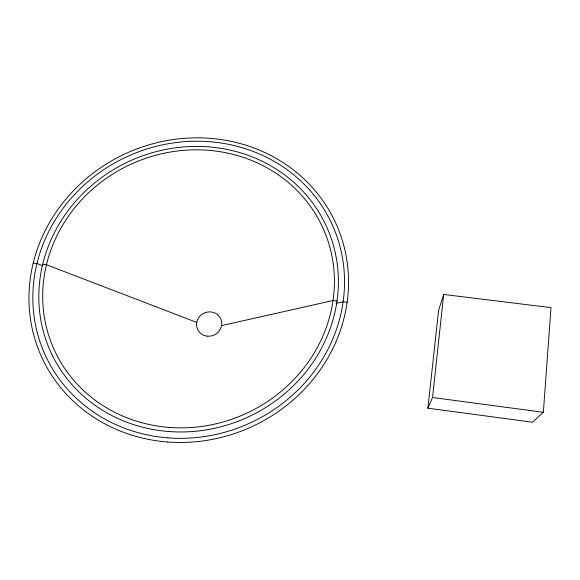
<?xml version="1.0" encoding="UTF-8"?>
<svg xmlns="http://www.w3.org/2000/svg" width="580" height="580" viewBox="0 0 580 580"><rect width="100%" height="100%" fill="white"/><g stroke="black" fill="none" stroke-linecap="round" stroke-linejoin="round"><path stroke-width="0.87" d="M543.359 412.286L551 307.639L443.7 294.451L438.611 310.257L427.888 408.168L532.534 422.247L543.359 412.286L432.528 397.503L427.888 408.168M432.528 397.503L443.7 294.451M221.596 325.612L333.036 300.527L337.009 301.02M336.067 303.34L343.128 301.781L347.108 302.281M33.219 263.074L36.953 263.537L42.869 265.8M42.71 264.255L46.451 264.726L196.743 322.407M206.995 336.132A12.753 12.042 -25.3 0 0 221.009 319.37A12.753 12.042 -25.3 0 0 199.469 316.673A12.753 12.042 -25.3 0 0 206.995 336.132M168.678 427.38A147.501 137.279 -24 0 0 323.633 229.6A147.501 137.279 -24 0 0 73.341 209.554A147.501 137.279 -24 0 0 168.678 427.38M168.374 431.491A151.481 140.991 -24 0 0 327.258 228.194A151.481 140.991 -24 0 0 70.165 207.908A151.481 140.991 -24 0 0 168.374 431.491M167.932 437.849A157.608 146.704 -24 0 0 332.826 226.033A157.608 146.704 -24 0 0 65.279 205.414A157.608 146.704 -24 0 0 167.932 437.849M167.663 441.989A161.588 150.416 -24 0 0 336.443 224.627A161.588 150.416 -24 0 0 62.096 203.812A161.588 150.416 -24 0 0 167.663 441.989"/></g></svg>
